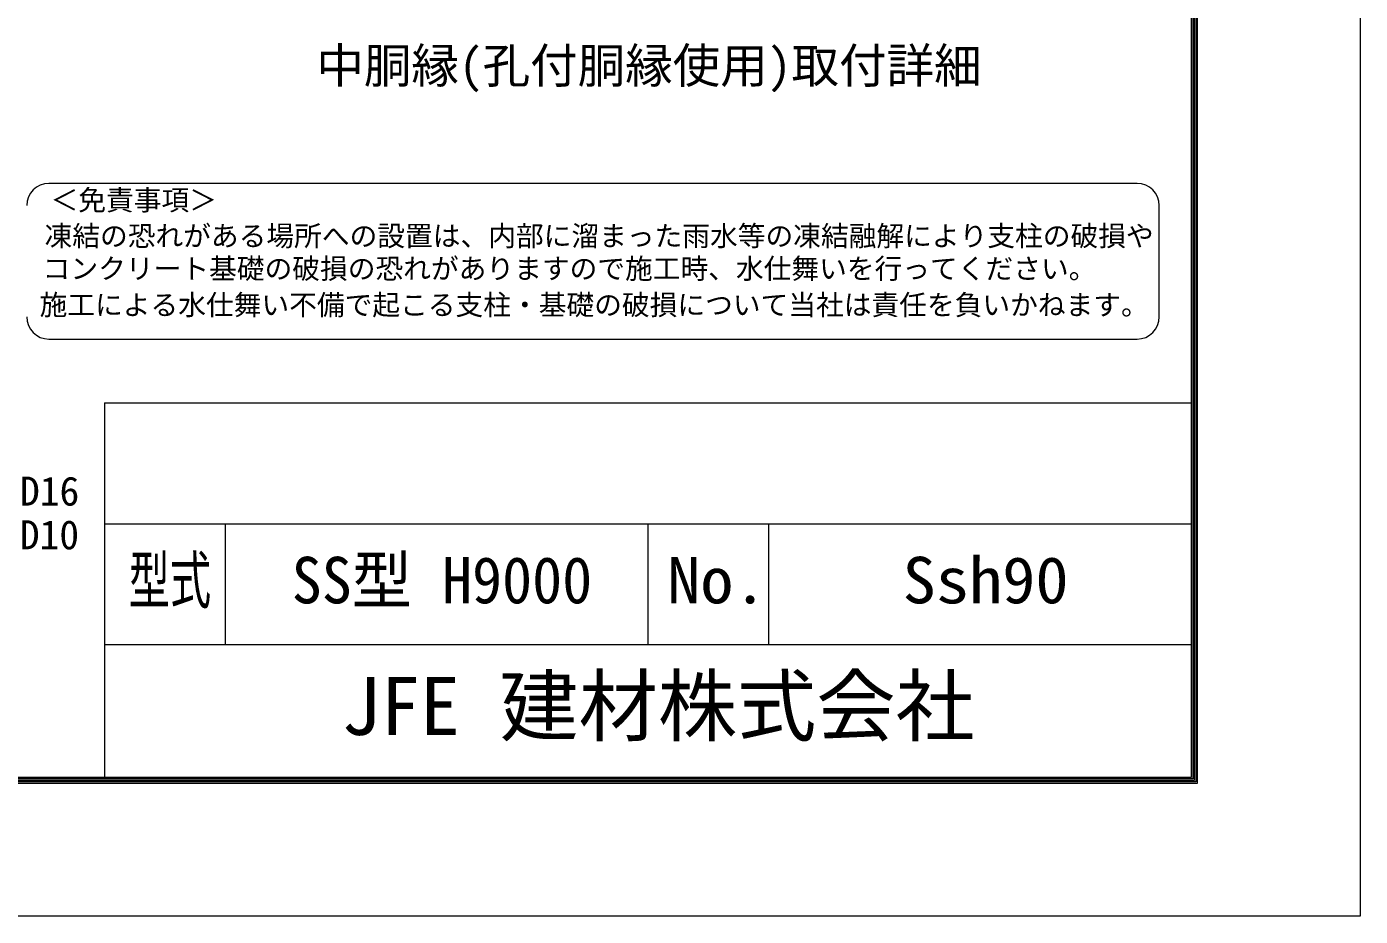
# Model space of a CAD drawing. Units: millimetres at full size; details may follow other scales. Extents: x -12600 to 12600, y -8910 to 8910.
# Drawn here: x 5974 to 12600, y -8910 to -4491 of the extents above; entities that cross this region are included whole.
import ezdxf
from ezdxf.enums import TextEntityAlignment as Align

# ---------------------------------------------------------------- set-up
doc = ezdxf.new("R2010")
doc.units = ezdxf.units.MM
doc.header["$LTSCALE"] = 30
for name, color, linetype, lineweight in [('0-0_D-STR-TXT', 7, 'Continuous', 13), ('0-A_D-TTL-TXT', 7, 'Continuous', 13), ('0-C_D-TTL', 7, 'Continuous', 18)]:
    doc.layers.add(name, color=color, linetype=linetype, lineweight=lineweight)
doc.styles.add('ＭＳ ゴシック', font='')
doc.styles.get('ＭＳ ゴシック').set_extended_font_data('MS Gothic')

msp = doc.modelspace()

# ---------------------------------------------------------------- linework, layer by layer
at = {"layer": '0-A_D-TTL-TXT', "color": 2}
for p, q in [((11490.7, -5268.83), (6084.56, -5268.83)), ((11601.23, -5932.01), (11601.23, -5379.36)), ((6084.56, -6042.54), (11490.7, -6042.54))]:
    msp.add_line(p, q, dxfattribs=at)
for centre, start, end in [((6084.56, -5379.36), 90, 180), ((11490.7, -5379.36), 0, 90), ((6084.56, -5932.01), 180, 270), ((11490.7, -5932.01), 270, 0)]:
    msp.add_arc(centre, 110.53, start, end, dxfattribs=at)
at = {"layer": '0-C_D-TTL'}
for p, q in [((6360, -6360), (6360, -8220)), ((6360, -6360), (11760, -6360)), ((6360, -6960), (11760, -6960)), ((6960, -6960), (6960, -7560)), ((9060, -6960), (9060, -7560)), ((9660, -6960), (9660, -7560)), ((6360, -7560), (11760, -7560))]:
    msp.add_line(p, q, dxfattribs=at)
at = {"layer": '0-C_D-TTL', "color": 2}
msp.add_lwpolyline([(-12600, 8910), (12600, 8910), (12600, -8910), (-12600, -8910)], close=True, dxfattribs=at)
at = {"layer": '0-C_D-TTL'}
for points in [[(-11790, 8250), (11790, 8250), (11790, -8250), (-11790, -8250)], [(-11782.5, 8242.5), (11782.5, 8242.5), (11782.5, -8242.5), (-11782.5, -8242.5)], [(-11775, 8235), (11775, 8235), (11775, -8235), (-11775, -8235)], [(-11767.5, 8227.5), (11767.5, 8227.5), (11767.5, -8227.5), (-11767.5, -8227.5)], [(-11760, 8220), (11760, 8220), (11760, -8220), (-11760, -8220)]]:
    msp.add_lwpolyline(points, close=True, dxfattribs=at)

# ---------------------------------------------------------------- texts
at = {"layer": '0-0_D-STR-TXT', "style": 'ＭＳ ゴシック'}
for s, p in [('主筋 12-D16', (5154.62, -6913.11)), ('Hoop 14-D10', (5154.62, -7130.1))]:
    msp.add_text(s, height=144.3, dxfattribs=at).set_placement(p, align=Align.BOTTOM_LEFT)
at = {"layer": '0-A_D-TTL-TXT', "style": 'ＭＳ ゴシック'}
for s, height, p in [('中胴縁(孔付胴縁使用)取付詳細', 173.1, (7413.23, -4822.29)), ('＜免責事項＞ \u3000\u3000', 101, (6092.75, -5432.81)), ('凍結の恐れがある場所への設置は、内部に溜まった雨水等の凍結融解により支柱の破損や', 101, (6062.86, -5610.76)), ('コンクリート基礎の破損の恐れがありますので施工時、水仕舞いを行ってください。', 101, (6053.77, -5773.07)), ('施工による水仕舞い不備で起こる支柱・基礎の破損について当社は責任を負いかねます。 ', 101, (6038.32, -5953.21)), ('JFE 建材株式会社', 288.6, (7537.14, -8095.51))]:
    msp.add_text(s, height=height, dxfattribs=at).set_placement(p, align=Align.BOTTOM_LEFT)
for s, width, p in [('型式', 0.65, (6480.8, -7424.41)), ('SS型 H9000', 0.95, (7290.8, -7424.41)), ('No.', 1.05, (9156, -7424.41)), ('Ssh90', 1.05, (10326, -7424.41))]:
    msp.add_text(s, height=230.9, dxfattribs=dict(at, width=width)).set_placement(p, align=Align.BOTTOM_LEFT)

doc.saveas('drawing.dxf')
